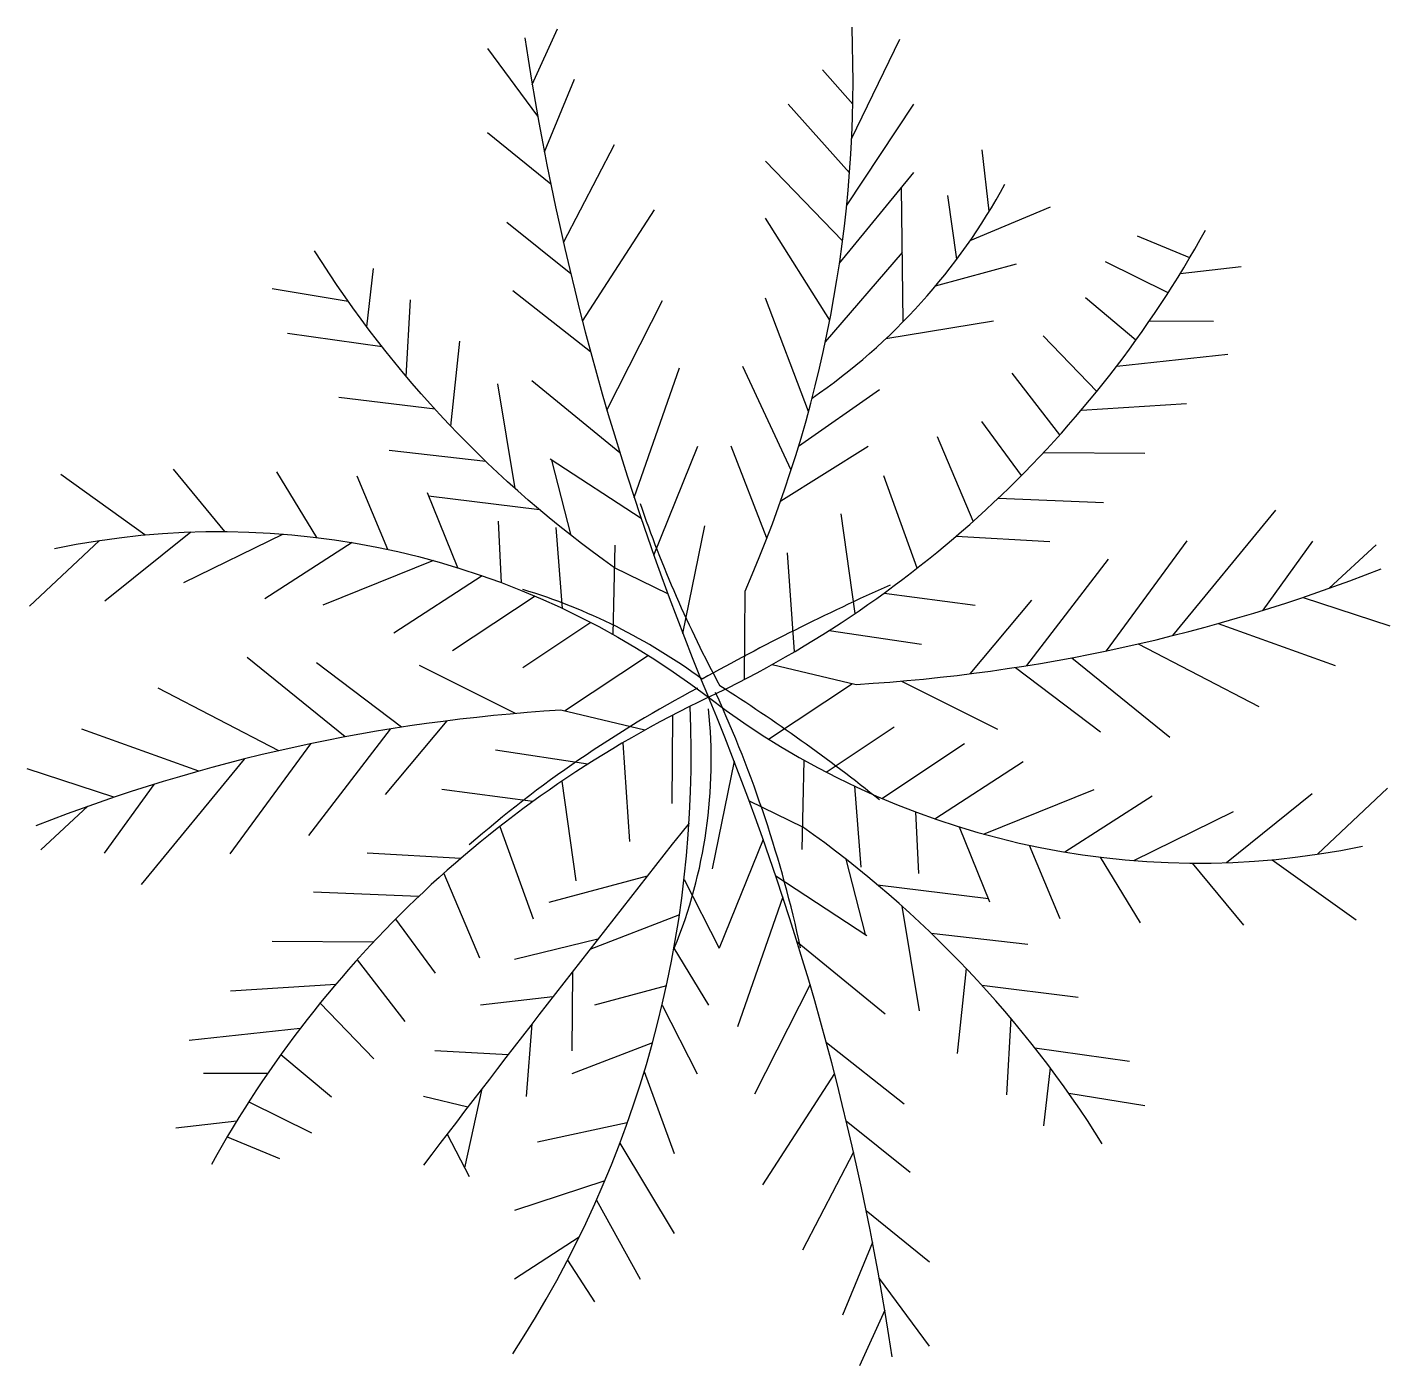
# Model space of a CAD drawing. Extents: x 386.6 to 411.5, y 128.9 to 153.4.
import ezdxf

# ---------------------------------------------------------------- set-up
doc = ezdxf.new("R2010")
doc.units = 0
doc.header["$LTSCALE"] = 12
doc.header["$MEASUREMENT"] = 0
doc.layers.get('0').update_dxf_attribs({"linetype": 'CONTINUOUS'})

msp = doc.modelspace()

# ---------------------------------------------------------------- linework, layer by layer
for p, q in [((395.841, 152.347), (396.304, 153.363)), ((401.675, 151.357), (402.556, 153.172)), ((395.941, 151.766), (395.027, 153.002)), ((401.696, 151.985), (401.143, 152.613)), ((396.062, 151.114), (396.609, 152.442)), ((401.637, 150.732), (400.518, 151.988)), ((401.584, 150.131), (402.81, 151.988)), ((396.179, 150.526), (395.021, 151.466)), ((396.409, 149.462), (397.34, 151.251)), ((404.191, 150.033), (404.06, 151.154)), ((401.511, 149.494), (400.102, 150.946)), ((401.454, 149.086), (402.81, 150.738)), ((402.617, 148.015), (402.587, 150.466)), ((403.598, 149.158), (403.435, 150.321)), ((396.757, 148.024), (398.072, 150.06)), ((401.277, 148.044), (400.102, 149.904)), ((403.841, 149.495), (405.31, 150.113)), ((396.543, 148.887), (395.374, 149.824)), ((407.853, 149.182), (406.897, 149.578)), ((401.196, 147.646), (402.602, 149.279)), ((392.815, 147.923), (392.938, 148.984)), ((403.21, 148.668), (404.685, 149.071)), ((407.458, 148.541), (406.311, 149.108)), ((392.479, 148.384), (391.088, 148.613)), ((393.538, 147.014), (393.615, 148.416)), ((396.906, 147.461), (395.483, 148.579)), ((397.205, 146.401), (398.217, 148.4)), ((400.889, 146.375), (400.102, 148.446)), ((406.871, 147.679), (405.95, 148.449)), ((402.303, 147.708), (404.268, 148.029)), ((407.116, 148.028), (408.288, 148.026)), ((393.097, 147.556), (391.368, 147.801)), ((394.352, 146.106), (394.518, 147.658)), ((406.155, 146.741), (405.175, 147.754)), ((406.52, 147.205), (408.55, 147.422)), ((397.702, 144.801), (398.533, 147.173)), ((400.57, 145.304), (399.685, 147.196)), ((395.525, 144.967), (395.213, 146.882)), ((397.441, 145.619), (395.835, 146.937)), ((405.48, 145.95), (404.607, 147.077)), ((400.707, 145.743), (402.185, 146.779)), ((394.065, 146.414), (392.307, 146.628)), ((405.873, 146.4), (407.792, 146.519)), ((404.776, 145.203), (404.057, 146.192)), ((403.898, 144.371), (403.245, 145.912)), ((394.991, 145.463), (393.228, 145.663)), ((398.062, 143.748), (398.868, 145.738)), ((400.127, 144.061), (399.477, 145.738)), ((400.38, 144.744), (401.977, 145.738)), ((397.83, 144.417), (396.17, 145.502)), ((396.55, 144.109), (396.199, 145.483)), ((405.184, 145.627), (407.035, 145.616)), ((388.763, 144.12), (387.224, 145.221)), ((390.224, 144.182), (389.285, 145.318)), ((391.901, 144.074), (391.171, 145.274)), ((393.201, 143.855), (392.642, 145.194)), ((402.871, 143.511), (402.261, 145.199)), ((394.481, 143.52), (393.923, 144.887)), ((395.972, 144.579), (393.947, 144.83)), ((404.357, 144.794), (406.277, 144.713)), ((401.738, 142.686), (401.486, 144.503)), ((407.541, 142.281), (409.427, 144.571)), ((389.599, 144.173), (388.032, 142.908)), ((395.28, 143.247), (395.223, 144.374)), ((396.393, 142.777), (396.279, 144.257)), ((398.591, 142.322), (398.995, 144.285)), ((387.93, 144.02), (386.655, 142.817)), ((391.288, 144.136), (389.467, 143.243)), ((392.552, 143.979), (390.956, 142.955)), ((397.317, 142.301), (397.353, 143.933)), ((403.586, 144.097), (405.294, 144)), ((406.33, 142.002), (407.803, 144.01)), ((409.197, 142.745), (410.104, 144.003)), ((410.4, 143.145), (411.262, 143.938)), ((394.035, 143.651), (392.011, 142.838)), ((400.629, 141.986), (400.502, 143.79)), ((404.875, 141.733), (406.368, 143.676)), ((394.925, 143.375), (393.311, 142.324)), ((395.891, 143.002), (394.385, 142)), ((402.269, 143.058), (403.932, 142.835)), ((403.84, 141.584), (404.97, 142.926)), ((409.924, 142.98), (411.507, 142.46)), ((396.908, 142.522), (395.667, 141.694)), ((408.371, 142.501), (410.511, 141.738)), ((401.263, 142.374), (402.949, 142.122)), ((397.964, 141.916), (396.426, 140.903)), ((406.911, 142.13), (409.113, 140.988)), ((392.424, 140.432), (390.631, 141.881)), ((393.451, 140.608), (391.895, 141.782)), ((395.531, 140.857), (393.781, 141.738)), ((400.226, 141.755), (401.758, 141.39)), ((404.669, 141.701), (406.225, 140.526)), ((405.696, 141.876), (407.489, 140.428)), ((400.156, 140.392), (401.694, 141.406)), ((402.589, 141.451), (404.339, 140.57)), ((391.21, 140.179), (389.007, 141.32)), ((397.894, 140.553), (396.362, 140.918)), ((394.28, 140.724), (393.15, 139.382)), ((398.4, 140.826), (398.393, 139.214)), ((389.749, 139.807), (387.609, 140.571)), ((393.245, 140.575), (391.752, 138.633)), ((401.212, 139.786), (402.453, 140.615)), ((391.79, 140.306), (390.317, 138.298)), ((396.857, 139.934), (395.171, 140.187)), ((397.492, 140.323), (397.618, 138.518)), ((402.229, 139.306), (403.735, 140.308)), ((390.579, 140.027), (388.693, 137.738)), ((399.529, 139.986), (399.125, 138.023)), ((400.803, 140.007), (400.767, 138.376)), ((403.195, 138.934), (404.809, 139.984)), ((388.196, 139.328), (386.613, 139.849)), ((388.923, 139.563), (388.016, 138.306)), ((395.851, 139.25), (394.188, 139.473)), ((396.383, 139.623), (396.634, 137.805)), ((401.727, 139.532), (401.841, 138.051)), ((404.085, 138.657), (406.109, 139.47)), ((410.19, 138.289), (411.465, 139.492)), ((387.72, 139.163), (386.858, 138.37)), ((399.803, 139.266), (400.776, 138.79)), ((405.569, 138.329), (407.164, 139.354)), ((408.522, 138.135), (410.088, 139.4)), ((402.84, 139.062), (402.897, 137.935)), ((406.832, 138.173), (408.654, 139.066)), ((395.249, 138.797), (395.859, 137.11)), ((403.639, 138.788), (404.197, 137.421)), ((400.058, 138.56), (399.252, 136.57)), ((404.919, 138.453), (405.478, 137.115)), ((394.534, 138.211), (392.826, 138.308)), ((401.57, 138.199), (401.921, 136.825)), ((406.219, 138.235), (406.949, 137.034)), ((409.357, 138.188), (410.896, 137.087)), ((394.222, 137.937), (394.875, 136.396)), ((407.896, 138.126), (408.835, 136.99)), ((397.937, 137.885), (396.143, 137.404)), ((398.613, 137.824), (399.252, 136.57)), ((400.29, 137.891), (401.95, 136.806)), ((402.148, 137.729), (404.173, 137.478)), ((393.763, 137.515), (391.843, 137.595)), ((400.418, 137.507), (399.587, 135.136)), ((398.528, 137.182), (396.889, 136.548)), ((402.595, 137.341), (402.907, 135.426)), ((393.344, 137.105), (394.063, 136.116)), ((392.936, 136.681), (391.085, 136.692)), ((397.035, 136.734), (395.518, 136.363)), ((400.679, 136.689), (402.285, 135.372)), ((403.129, 136.846), (404.892, 136.645)), ((398.428, 136.572), (399.06, 135.529)), ((392.64, 136.359), (393.513, 135.232)), ((403.768, 136.203), (403.603, 134.65)), ((396.574, 136.143), (396.56, 134.696)), ((392.248, 135.909), (390.328, 135.789)), ((396.215, 135.682), (394.893, 135.529)), ((398.292, 135.887), (396.977, 135.529)), ((400.916, 135.908), (399.903, 133.908)), ((404.055, 135.895), (405.813, 135.68)), ((391.965, 135.568), (392.945, 134.554)), ((398.213, 135.533), (398.852, 134.279)), ((395.834, 135.191), (395.727, 133.863)), ((404.582, 135.294), (404.505, 133.893)), ((391.6, 135.103), (389.57, 134.887)), ((395.399, 134.627), (394.06, 134.696)), ((398.037, 134.842), (396.56, 134.279)), ((401.214, 134.847), (402.637, 133.729)), ((405.023, 134.752), (406.752, 134.508)), ((391.249, 134.629), (392.17, 133.859)), ((391.004, 134.281), (389.832, 134.282)), ((397.887, 134.319), (398.435, 132.821)), ((401.363, 134.285), (400.048, 132.248)), ((405.305, 134.385), (405.182, 133.325)), ((394.918, 134.004), (394.603, 132.562)), ((390.663, 133.767), (391.809, 133.2)), ((394.663, 133.671), (393.852, 133.863)), ((405.641, 133.924), (407.032, 133.696)), ((390.44, 133.414), (389.328, 133.285)), ((397.577, 133.38), (395.935, 133.029)), ((401.577, 133.421), (402.746, 132.484)), ((390.267, 133.126), (391.223, 132.731)), ((394.283, 133.177), (394.685, 132.404)), ((397.442, 133.011), (398.435, 131.363)), ((401.711, 132.846), (400.78, 131.057)), ((397.166, 132.324), (395.518, 131.779)), ((397.013, 131.971), (397.81, 130.529)), ((401.941, 131.783), (403.099, 130.842)), ((396.697, 131.295), (395.518, 130.529)), ((402.058, 131.194), (401.511, 129.867)), ((396.486, 130.876), (396.977, 130.113)), ((402.179, 130.542), (403.093, 129.306)), ((402.279, 129.962), (401.816, 128.946))]:
    msp.add_line(p, q)
for points in [[(399.72, 141.483), (399.727, 143.095, 0.114397), (401.682, 153.392, 0.114397)], [(395.706, 153.199, 0.061557), (399.06, 141.154, 0.156381), (408.143, 149.687, 0.156381)], [(398.318, 143.042), (397.344, 143.519, -0.09899), (391.864, 149.308)], [(387.111, 143.873, -0.217873), (399.06, 141.154, 0.217873), (411.009, 138.435, 0.217873)], [(402.414, 129.109, 0.061557), (399.06, 141.154, 0.156381), (389.977, 132.622)]]:
    msp.add_lwpolyline(points, format="xyb")
msp.add_lwpolyline([(407.68, 148.894), (408.792, 149.024)])
for centre, radius, start, end in [((394.586, 155.9), 11.255, 304.4561, 331.4948), ((418.539, 151.779), 21.906, 198.8657, 208.393), ((399.881, 172.791), 31.457, 273.4205, 291.3892), ((420.094, 103.479), 43.496, 114.0336, 119.0965), ((392.571, 132.833), 10.746, 53.6318, 73.2381), ((409.14, 121.872), 21.999, 117.8553, 131.0663), ((378.855, 131.871), 22.388, 12.1313, 24.7386), ((381.977, 114.071), 32.308, 51.2825, 57.6422), ((398.239, 109.517), 31.457, 93.4205, 111.3892), ((378.705, 140.118), 20.039, 326.851, 2.4966), ((389.998, 140.008), 9.111, 337.8337, 5.9061), ((762.941, -149.147), 464.343, 141.6662, 142.64222), ((389.038, 122.19), 20.33, 32.1218, 54.7349)]:
    msp.add_arc(centre, radius, start, end)

doc.saveas('drawing.dxf')
